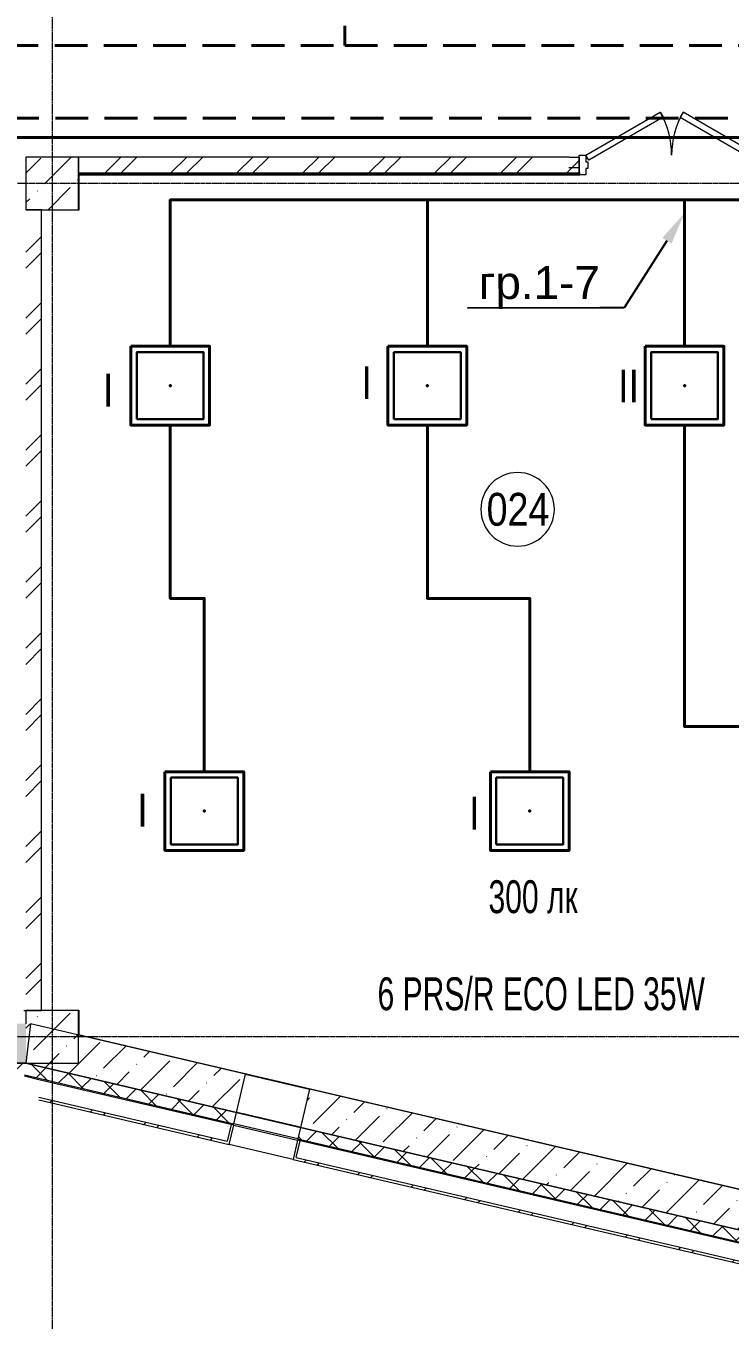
# Model space of a CAD drawing. Header units: metres. Extents: x -93142 to 227756, y -64772 to 286334.
# Drawn here: x 65863 to 71230, y -58943 to -49086 of the extents above; entities that cross this region are included whole.
import ezdxf
from ezdxf import colors
from ezdxf.entities.mleader import LeaderData, LeaderLine
from ezdxf.math import Vec2, Vec3

# ---------------------------------------------------------------- set-up
doc = ezdxf.new("R2010")
doc.units = ezdxf.units.M
for name, pattern in [('ADSK_Линия сетки', [21, 12, -3, 3, -3]), ('DASHED', [0.75, 0.5, -0.25]), ('HIDDEN2', [0.1875, 0.125, -0.0625]), ('Сверху_2_', [3.96875, 2.38125, -1.5875])]:
    doc.linetypes.add(name, pattern=pattern)
for name, color, linetype, lineweight in [('A-AREA-IDEN', 7, 'Continuous', 9), ('A-DETL-THIN', 7, 'Continuous', 5), ('A-DOOR', 7, 'Continuous', 5), ('A-DOOR-FRAM', 7, 'Continuous', 13), ('A-FLOR', 7, 'Continuous', 5), ('A-GLAZ', 7, 'Continuous', 5), ('A-WALL', 7, 'Continuous', 5), ('A-WALL-PATT', 7, 'Continuous', 18), ('I-WALL', 7, 'Continuous', 5), ('nadpisi', 84, 'Continuous', 13), ('S-COLS', 7, 'Continuous', 5), ('S-GRID', 7, 'Continuous', 9), ('ав осв', 1, 'HIDDEN2', 40), ('раб осв', 7, 'Continuous', 40), ('ЭЛ', 250, 'Continuous', 50), ('ЭЛ.сети', 5, 'Continuous', 100)]:
    doc.layers.add(name, color=color, linetype=linetype, lineweight=lineweight)
doc.styles.add('Arial', font='ARIALN.TTF', dxfattribs={"width": 0.8, "height": 2.5})
doc.styles.add('GOST Common_I_1', font='ARIALN.TTF', dxfattribs={"height": 300})
doc.styles.add('ISOPEUR', font='ARIALN.TTF')
pattern_1 = [(45, (0, 0), (84.19025, 308.69666), [396.875, -79.375, 3.353, -76.022])]
pattern_2 = [(45, (0, 0), (-251.4472, 251.4472), []), (45, (0, 381), (-251.4472, 251.4472), [])]
pattern_3 = [(0, (0, 0), (812.8, 203.2), [33.528, -576.072, 33.528, -576.072, -3251.2]), (0, (0, 0), (812.8, 203.2), [-1219.2, 33.528, -1185.672, 33.528, -576.072, -1422.4]), (0, (0, 0), (812.8, 203.2), [-3048, 33.528, -372.872, 33.528, -982.472]), (120, (304.8, 101.6), (-582.37636, 602.30545), [33.528, -576.072, 33.528, -576.072, -3251.2]), (120, (304.8, 101.6), (-582.37636, 602.30545), [-1219.2, 33.528, -1185.672, 33.528, -576.072, -1422.4]), (120, (304.8, 101.6), (-582.37636, 602.30545), [-3048, 33.528, -372.872, 33.528, -982.472]), (240, (406.4, 508), (-230.42364, -805.50545), [33.528, -576.072, 33.528, -576.072, -3251.2]), (240, (406.4, 508), (-230.42364, -805.50545), [-1219.2, 33.528, -1185.672, 33.528, -576.072, -1422.4]), (240, (406.4, 508), (-230.42364, -805.50545), [-3048, 33.528, -372.872, 33.528, -982.472])]
pattern_4 = [(45, (0, 0), (-106.06602, 106.06602), []), (135, (0, 0), (-106.06602, -106.06602), [])]

# ---------------------------------------------------------------- blocks, each defined once
blk = doc.blocks.new('Окно-Квадратный проем - 500 x 600_в_-242012-Цокольный этаж')
at = {"layer": 'A-GLAZ', "lineweight": 20}
for p, q in [((-258.2, -150), (-258.2, 150)), ((241.8, 150), (241.8, -150))]:
    blk.add_line(p, q, dxfattribs=at)
at = {"layer": 'A-GLAZ', "linetype": 'Сверху_2_', "lineweight": 20}
for p, q in [((-258.2, 150), (241.8, 150)), ((241.8, -150), (-258.2, -150))]:
    blk.add_line(p, q, dxfattribs=at)
blk = doc.blocks.new('КДП АПК - КР_rvt-1-Цокольный этаж')
at = {"layer": 'A-WALL-PATT', "lineweight": 15}
h = blk.add_hatch(dxfattribs=at)
h.set_pattern_fill('FP_9', color=256, style=0, pattern_type=2)
h.set_pattern_definition(pattern_1)
h.paths.add_polyline_path([(65862.7, -56345.6), (65862.7, -56045.6), (48262.7, -56045.6), (48262.7, -56345.6), (65260.2, -56345.6)], flags=0)
h.paths.add_polyline_path([(47862.7, -56345.6), (47862.7, -56045.6), (42262.7, -56045.6), (42262.7, -56345.6), (45995.1, -56345.6)], flags=0)
h.paths.add_polyline_path([(41862.7, -56345.6), (41862.7, -56045.6), (36262.7, -56045.6), (36262.7, -56345.6), (37883.4, -56345.6)], flags=0)
h = blk.add_hatch(dxfattribs=at)
h.set_pattern_fill('FP_9', color=256, style=0, pattern_type=2)
h.set_pattern_definition(pattern_1)
h.paths.add_polyline_path([(72498.6, -57895.6), (72533.2, -57595.6), (68023.8, -56542.4), (67955.6, -56834.5), (70330, -57389.1)], flags=0)
h.paths.add_polyline_path([(67468.7, -56720.8), (67536.9, -56428.6), (65897.2, -56045.6), (65862.7, -56345.6), (66274.1, -56441.8)], flags=0)
at = {"layer": 'S-COLS', "lineweight": 15}
h = blk.add_hatch(dxfattribs=at)
h.set_pattern_fill('FP_9', color=256, style=0, pattern_type=2)
h.set_pattern_definition(pattern_1)
h.paths.add_polyline_path([(66262.7, -49845.6), (66262.7, -49445.6), (65862.7, -49445.6), (65862.7, -49845.6)], flags=0)
h = blk.add_hatch(dxfattribs=at)
h.set_pattern_fill('FP_9', color=256, style=0, pattern_type=2)
h.set_pattern_definition(pattern_1)
h.paths.add_polyline_path([(66262.7, -56345.6), (66262.7, -55945.6), (65862.7, -55945.6), (65862.7, -56345.6)], flags=0)
at = {"layer": 'I-WALL', "lineweight": 15}
for p, q in [((65897.2, -56045.6), (65862.7, -56345.6)), ((67536.9, -56428.6), (65897.2, -56045.6)), ((48262.7, -56345.6), (65862.7, -56345.6)), ((65862.7, -56345.6), (67468.7, -56720.8)), ((67468.7, -56720.8), (67536.9, -56428.6)), ((67536.9, -56428.6), (68023.8, -56542.4)), ((68023.8, -56542.4), (67955.6, -56834.5)), ((72533.2, -57595.6), (68023.8, -56542.4)), ((67955.6, -56834.5), (67468.7, -56720.8)), ((67955.6, -56834.5), (72498.6, -57895.6))]:
    blk.add_line(p, q, dxfattribs=at)
at = {"layer": 'S-COLS', "lineweight": 15}
for p, q in [((66262.7, -49445.6), (65862.7, -49445.6)), ((65862.7, -49445.6), (65862.7, -49845.6)), ((66262.7, -49845.6), (66262.7, -49445.6)), ((65862.7, -49845.6), (66262.7, -49845.6)), ((66262.7, -55945.6), (65862.7, -55945.6)), ((65862.7, -55945.6), (65862.7, -56045.6)), ((66262.7, -56345.6), (66262.7, -55945.6)), ((65862.7, -56345.6), (66262.7, -56345.6))]:
    blk.add_line(p, q, dxfattribs=at)
at = {"lineweight": 15, "rotation": 166.8528103318101}
blk.add_blockref('Окно-Квадратный проем - 500 x 600_в_-242012-Цокольный этаж', (67738.3, -56629.7), dxfattribs=at)
blk = doc.blocks.new('Дверь-ВНУТРЕННЯЯ - ДГ 21-14-2278928-Цокольный этаж')
at = {"layer": 'A-DOOR', "lineweight": 13}
for p, q in [((-632.5, -22.4), (-655, -61.3)), ((-655, -61.3), (-87.8, -388.8)), ((-65.3, -349.9), (-632.5, -22.4)), ((65.3, -349.9), (632.5, -22.4)), ((655, -61.3), (87.8, -388.8)), ((632.5, -22.4), (655, -61.3)), ((-87.8, -388.8), (-65.3, -349.9)), ((87.8, -388.8), (65.3, -349.9))]:
    blk.add_line(p, q, dxfattribs=at)
at = {"layer": 'A-DOOR'}
for centre, start, end in [((-655, -61.3), 330, 360), ((655, -61.3), 180, 210)]:
    blk.add_arc(centre, 655, start, end, dxfattribs=at)
at = {"layer": 'A-DOOR-FRAM'}
for p, q in [((-705, 88.7), (-655, 88.7)), ((-705, -61.3), (-705, 88.7)), ((-655, 88.7), (-655, 39.4)), ((-655, 39.4), (-639.1, 39.4)), ((-639.1, 39.4), (-639.1, -11.6)), ((639.1, 39.4), (655, 39.4)), ((639.1, -11.6), (639.1, 39.4)), ((655, 88.7), (705, 88.7)), ((655, 39.4), (655, 88.7)), ((705, 88.7), (705, -61.3)), ((-655, -61.3), (-705, -61.3)), ((-655, -11.6), (-655, -61.3)), ((-639.1, -11.6), (-655, -11.6)), ((655, -11.6), (639.1, -11.6)), ((655, -61.3), (655, -11.6)), ((705, -61.3), (655, -61.3))]:
    blk.add_line(p, q, dxfattribs=at)
blk = doc.blocks.new('ПСС_Марка_помещения - Имя_2_5мм-224473-Цокольный этаж')
at = {"layer": 'A-AREA-IDEN'}
for start, end in [(360, 180), (180, 360)]:
    blk.add_arc((-0.07, 0.04), 3.5, start, end, dxfattribs=at)
blk = doc.blocks.new('ARS.R UNI LED')
at = {"color": 5, "lineweight": 30, "ltscale": 100}
blk.add_lwpolyline([(2913222.7, 2072748.5), (2913732.7, 2072748.5), (2913732.7, 2073258.5), (2913222.7, 2073258.5)], close=True, dxfattribs=at)
at = {"color": 0, "lineweight": 40, "ltscale": 100}
blk.add_point((2913477.7, 2073003.5), dxfattribs=at)
at = {"layer": 'ЭЛ', "color": 5, "lineweight": 40, "ltscale": 10}
blk.add_lwpolyline([(2913177.7, 2073303.5), (2913777.7, 2073303.5), (2913777.7, 2072703.5), (2913177.7, 2072703.5)], close=True, dxfattribs=at)

msp = doc.modelspace()

# ---------------------------------------------------------------- hatches: boundary and pattern name
at = {"layer": 'A-WALL-PATT', "lineweight": 5}
h = msp.add_hatch(dxfattribs=at)
h.set_pattern_fill('FP_1', color=256, style=0, pattern_type=2)
h.set_pattern_definition(pattern_2)
h.paths.add_polyline_path([(71847.6532, -50205.6443), (71862.6532, -50205.6443), (71862.6532, -50085.6443), (71492.6532, -50085.6443), (71492.6532, -50205.6443), (71572.6532, -50205.6443)], flags=0)
h.paths.add_polyline_path([(70002.6532, -50205.6443), (70082.6532, -50205.6443), (70082.6532, -50085.6443), (66262.6532, -50085.6443), (66262.6532, -50205.6443), (66274.1409, -50205.6443)], flags=0)
h = msp.add_hatch(dxfattribs=at)
h.set_pattern_fill('FP_2', color=256, style=0, pattern_type=2)
h.set_pattern_definition(pattern_3)
h.paths.add_polyline_path([(71847.6532, -50217.6443), (71847.6532, -50205.6443), (71489.6532, -50205.6443), (71489.6532, -50217.6443), (71492.6532, -50217.6443)], flags=0)
h.paths.add_polyline_path([(70082.6532, -50217.6443), (70085.6532, -50217.6443), (70085.6532, -50205.6443), (66265.6532, -50205.6443), (66265.6532, -50217.6443), (66274.1409, -50217.6443)], flags=0)
h = msp.add_hatch(dxfattribs=at)
h.set_pattern_fill('FP_2', color=256, style=0, pattern_type=2)
h.set_pattern_definition(pattern_3)
h.paths.add_polyline_path([(71847.6532, -50220.6443), (71847.6532, -50217.6443), (71489.6532, -50217.6443), (71489.6532, -50220.6443)], flags=0)
h.paths.add_polyline_path([(70085.6532, -50220.6443), (70085.6532, -50217.6443), (66265.6532, -50217.6443), (66265.6532, -50220.6443), (66274.1409, -50220.6443)], flags=0)
h = msp.add_hatch(dxfattribs=at)
h.set_pattern_fill('FP_1', color=256, style=0, pattern_type=2)
h.set_pattern_definition(pattern_2)
h.paths.add_polyline_path([(65862.6532, -56585.6443), (65982.6532, -56585.6443), (65982.6532, -50485.6443), (65862.6532, -50485.6443), (65862.6532, -55930.4727)], flags=0)
at = {"layer": 'A-WALL-PATT', "lineweight": 5, "true_color": 0x787878}
h = msp.add_hatch(dxfattribs=at)
h.set_pattern_fill('FP_4', color=8, style=0, pattern_type=2)
h.set_pattern_definition(pattern_4)
h.paths.add_polyline_path([(65852.2819, -57075.6443), (65862.6532, -56985.6443), (50812.6532, -56985.6443), (50812.6532, -57075.6443), (65260.1876, -57075.6443)], flags=0)
h = msp.add_hatch(dxfattribs=at)
h.set_pattern_fill('FP_4', color=8, style=0, pattern_type=2)
h.set_pattern_definition(pattern_4)
h.paths.add_polyline_path([(72488.2469, -58625.6443), (72498.6183, -58535.6443), (67956.1364, -57474.6311), (67935.6656, -57562.2721), (70329.954, -58121.5196)], flags=0)
h.paths.add_polyline_path([(67448.7712, -57448.5454), (67469.242, -57360.9044), (65862.6532, -56985.6443), (65852.2819, -57075.6443), (66274.1409, -57174.1803)], flags=0)
at = {"layer": 'A-WALL-PATT', "lineweight": 5}
h = msp.add_hatch(dxfattribs=at)
h.set_pattern_fill('FP_1', color=256, style=0, pattern_type=2)
h.set_pattern_definition(pattern_2)
h.paths.add_polyline_path([(72469.809, -58785.6443), (72472.1138, -58765.6443), (67923.2979, -57703.1516), (67952.8669, -57576.559), (67933.3911, -57572.01), (67899.2731, -57718.0783), (70329.954, -58285.8262)], flags=0)
h.paths.add_polyline_path([(67412.3786, -57604.3516), (67446.4966, -57458.2833), (67427.0208, -57453.7342), (67397.4519, -57580.3268), (65962.6532, -57245.1927), (65962.6532, -57265.731), (66274.1409, -57338.487)], flags=0)

# ---------------------------------------------------------------- linework, layer by layer
at = {"layer": 'A-DETL-THIN'}
msp.add_line((65962.6532, -57111.6935), (65851.1295, -57085.6443), dxfattribs=at)
at = {"layer": 'A-FLOR'}
for p, q in [((65982.6532, -50485.6443), (65997.6532, -50485.6443)), ((65997.6532, -56585.6443), (65982.6532, -56585.6443))]:
    msp.add_line(p, q, dxfattribs=at)
at = {"layer": 'A-WALL', "lineweight": 18}
for p, q in [((70002.6532, -50085.6443), (66262.6532, -50085.6443)), ((66262.6532, -50085.6443), (66262.6532, -50205.6443)), ((66262.6532, -50205.6443), (66265.6532, -50205.6443)), ((66265.6532, -50205.6443), (66265.6532, -50220.6443)), ((66265.6532, -50220.6443), (70085.6532, -50220.6443)), ((70085.6532, -50220.6443), (70085.6532, -50205.6443)), ((65982.6532, -50485.6443), (65862.6532, -50485.6443)), ((65847.6532, -56585.6443), (65982.6532, -56585.6443))]:
    msp.add_line(p, q, dxfattribs=at)
at = {"layer": 'A-WALL'}
for p, q in [((70079.6531, -50165.6443), (69999.6531, -50165.6443)), ((70002.6532, -50085.6443), (70082.6532, -50085.6443)), ((70079.6531, -50165.6443), (70079.6531, -50220.6443)), ((70082.6532, -50205.6443), (70082.6532, -50085.6443)), ((66262.6532, -50485.6443), (66262.6532, -50205.6443)), ((66265.6532, -50205.6443), (70082.6532, -50205.6443)), ((70085.6532, -50217.6443), (66265.6532, -50217.6443)), ((66265.6532, -50220.6443), (66265.6532, -50488.6443)), ((70082.6531, -50220.6443), (70079.6531, -50220.6443)), ((70082.6532, -50205.6443), (70085.6532, -50205.6443)), ((65982.6532, -56585.6443), (65982.6532, -50485.6443)), ((65997.6532, -50485.6443), (66262.6532, -50485.6443)), ((65997.6532, -50485.6443), (65997.6532, -50488.6443)), ((66265.6532, -50488.6443), (65997.6532, -50488.6443)), ((65997.6532, -56582.6443), (66265.6532, -56582.6443)), ((65997.6532, -56582.6443), (65997.6532, -56585.6443)), ((66262.6532, -56585.6443), (65997.6532, -56585.6443)), ((66262.6532, -56770.9996), (66262.6532, -56585.6443)), ((66265.6532, -56582.6443), (66265.6532, -56768.6196)), ((72533.1893, -58235.6443), (66262.6532, -56770.9996)), ((66265.6532, -56768.6196), (72533.535, -58232.6443)), ((65962.6532, -57245.1927), (67397.4519, -57580.3268)), ((67427.0208, -57453.7342), (67397.4519, -57580.3268)), ((67923.2979, -57703.1516), (67952.8669, -57576.559)), ((67923.2979, -57703.1516), (72472.1138, -58765.6443))]:
    msp.add_line(p, q, dxfattribs=at)
at = {"layer": 'I-WALL', "lineweight": 18}
for p, q in [((65862.6532, -56985.6443), (50812.6532, -56985.6443)), ((67469.242, -57360.9044), (65862.6532, -56985.6443)), ((65852.2819, -57075.6443), (67448.7712, -57448.5454)), ((67446.4966, -57458.2833), (65962.6532, -57111.6935)), ((65962.6532, -57265.731), (67412.3786, -57604.3516)), ((67448.7712, -57448.5454), (67469.242, -57360.9044)), ((67412.3786, -57604.3516), (67446.4966, -57458.2833)), ((67956.1364, -57474.6311), (67935.6656, -57562.2721)), ((67935.6656, -57562.2721), (72488.2469, -58625.6443)), ((72498.6183, -58535.6443), (67956.1364, -57474.6311)), ((67933.3911, -57572.01), (67899.2731, -57718.0783)), ((72487.0946, -58635.6443), (67933.3911, -57572.01)), ((67899.2731, -57718.0783), (72469.809, -58785.6443))]:
    msp.add_line(p, q, dxfattribs=at)
at = {"layer": 'I-WALL'}
for p, q in [((67469.242, -57360.9044), (67956.1364, -57474.6311)), ((67446.4966, -57458.2833), (67933.3911, -57572.01)), ((67935.6656, -57562.2721), (67448.7712, -57448.5454)), ((67899.2731, -57718.0783), (67412.3786, -57604.3516))]:
    msp.add_line(p, q, dxfattribs=at)
at = {"layer": 'S-GRID', "linetype": 'ADSK_Линия сетки'}
for p, q in [((66062.6532, -38050.2658), (66062.6532, -63954.6071)), ((94527.9128, -50285.6443), (29247.2594, -50285.6443)), ((94527.9128, -56785.6443), (29247.2594, -56785.6443))]:
    msp.add_line(p, q, dxfattribs=at)
at = {"layer": 'ав осв', "linetype": 'DASHED', "lineweight": 40, "ltscale": 500}
for points in [[(38372.6532, -49085.6443), (38372.6532, -49235.6443), (53332.6459, -49235.6443), (53332.6459, -49085.6495), (53332.6459, -49235.6443), (68292.6459, -49235.6443), (68292.6459, -49085.6495), (68292.6459, -49235.6443), (83252.635, -49235.6443), (83252.635, -49085.6573)], [(74587.6532, -49788.1112), (52284.864, -49788.1112)]]:
    msp.add_lwpolyline(points, dxfattribs=at)
at = {"layer": 'раб осв'}
for points in [[(71342.6532, -49935.6443), (64187.4963, -49935.6443)], [(68922.6568, -50410.6443), (66962.6568, -50410.6443), (66962.6568, -51525.6417)], [(70882.6568, -50410.6443), (68922.6568, -50410.6443), (68922.6568, -51525.6417)], [(71342.6532, -50410.6443), (70882.6568, -50410.6443), (70882.6568, -51525.6417)], [(66962.6568, -52125.6417), (66962.6568, -53445.6417), (67222.6568, -53445.6417), (67222.6568, -54765.6417)], [(68922.6568, -52125.6417), (68922.6568, -53445.6417), (69702.6568, -53445.6417), (69702.6568, -54765.6417)], [(70882.6568, -52125.6417), (70882.6568, -53445.6417), (70882.6568, -54422.0321), (72182.6568, -54422.0321), (72182.6568, -54765.6417)]]:
    msp.add_lwpolyline(points, dxfattribs=at)

# ---------------------------------------------------------------- block references
at = {"lineweight": 5}
msp.add_blockref('КДП АПК - КР_rvt-1-Цокольный этаж', (0, -640), dxfattribs=at)
at = {"layer": 'A-AREA-IDEN', "xscale": 80, "yscale": 80, "zscale": 80}
msp.add_blockref('ПСС_Марка_помещения - Имя_2_5мм-224473-Цокольный этаж', (69616.1432, -52770.7874), dxfattribs=at)
at = {"layer": 'A-DOOR', "rotation": 180}
msp.add_blockref('Дверь-ВНУТРЕННЯЯ - ДГ 21-14-2278928-Цокольный этаж', (70784.6531, -50131.9943), dxfattribs=at)
at = {"layer": 'раб осв', "color": 0, "lineweight": 40, "ltscale": 100}
for p in [(-2846515.0482, -2124829.1908), (-2844555.0482, -2124829.1908), (-2842595.0482, -2124829.1908), (-2846255.0482, -2128069.1908), (-2843775.0482, -2128069.1908)]:
    msp.add_blockref('ARS.R UNI LED', p, dxfattribs=at)

# ---------------------------------------------------------------- texts
at = {"layer": 'A-AREA-IDEN', "insert": (69374.4468, -52642.3275), "char_height": 250, "width": 667.004, "attachment_point": 1, "style": 'GOST Common_I_1'}
msp.add_mtext('024', dxfattribs=at)
at = {"layer": 'nadpisi', "color": 7, "char_height": 250, "style": 'Arial'}
for s, insert, width, attachment_point in [('{\\W1;I}', (66450.5029, -51735.3285), 1402.065175, 1), ('{\\W1;I}', (68420.5068, -51678.4162), 1402.065175, 1), ('{\\W1;II}', (70376.2714, -51703.3623), 1402.065175, 1), ('{\\W1;I}', (66712.4108, -54933.8005), 1402.065175, 1), ('{\\W1;I}', (69240.3927, -54956.5654), 1402.065175, 1), ('300 лк', (69388.6251, -55592.7673), 1402.065175, 1), ('6 PRS/R ECO LED 35W', (69790.4605, -56458.8226), 4381.630306, 5)]:
    msp.add_mtext(s, dxfattribs=dict(at, insert=insert, width=width, attachment_point=attachment_point))

# ---------------------------------------------------------------- next in the draw order: leaders
at = {"layer": 'ЭЛ.сети', "color": 0, "lineweight": 5}
ml = msp.add_multileader_mtext('Standard', dxfattribs=at)
ml.set_content('{\\fArial|b0|i0|c204|p34;гр.1-7}', style='ISOPEUR')
ml.set_leader_properties()
ml.build(insert=Vec2(0, 0))
ml.multileader.update_dxf_attribs({"text_left_attachment_type": 6, "text_right_attachment_type": 6, "dogleg_length": 100, "arrow_head_size": 250})
ctx = ml.context
ctx.base_point, ctx.char_height, ctx.arrow_head_size, ctx.landing_gap_size, ctx.plane_origin, ctx.plane_x_axis, ctx.plane_y_axis = Vec3(69276.807, -51235.6103), 250, 250, 37.4122, Vec3(6104.5745, -8246.9953), Vec3(0.999998436, 0.001768603), Vec3(-0.001768603, 0.999998436)
ctx.left_attachment, ctx.right_attachment = 6, 6
notes = []
notes.append((ctx, [(1, (1, 1, 0), (70423.0696, -51233.583), (-0.999998436, -0.001768603), 187.0608, [(0, [(70882.6568, -50510.9958)], 0, [])])]))
ctx.mtext.insert, ctx.mtext.text_direction, ctx.mtext.rotation, ctx.mtext.line_spacing_factor, ctx.mtext.flow_direction = Vec3(69313.6542, -50916.1381), Vec3(0.999998436, 0.001768603), 0.001768604, 0.8, 5
ctx.mtext.has_bg_fill, ctx.mtext.bg_color, ctx.mtext.bg_scale_factor, ctx.mtext.bg_transparency, ctx.mtext.use_window_bg_color = 1, -1073741824, 1, 0, 1
for ctx, leaders in notes:
    for number, flags, end, landing, length, lines in leaders:
        leader = LeaderData()
        leader.index, (leader.has_last_leader_line, leader.has_dogleg_vector, leader.attachment_direction) = number, flags
        leader.last_leader_point, leader.dogleg_vector, leader.dogleg_length = Vec3(end), Vec3(landing), length
        for number, points, colour, breaks in lines:
            line = LeaderLine()
            line.index, line.vertices, line.color, line.breaks = number, Vec3.list(points), colors.encode_raw_color(colour), breaks
            leader.lines.append(line)
        ctx.leaders.append(leader)

doc.saveas('drawing.dxf')
